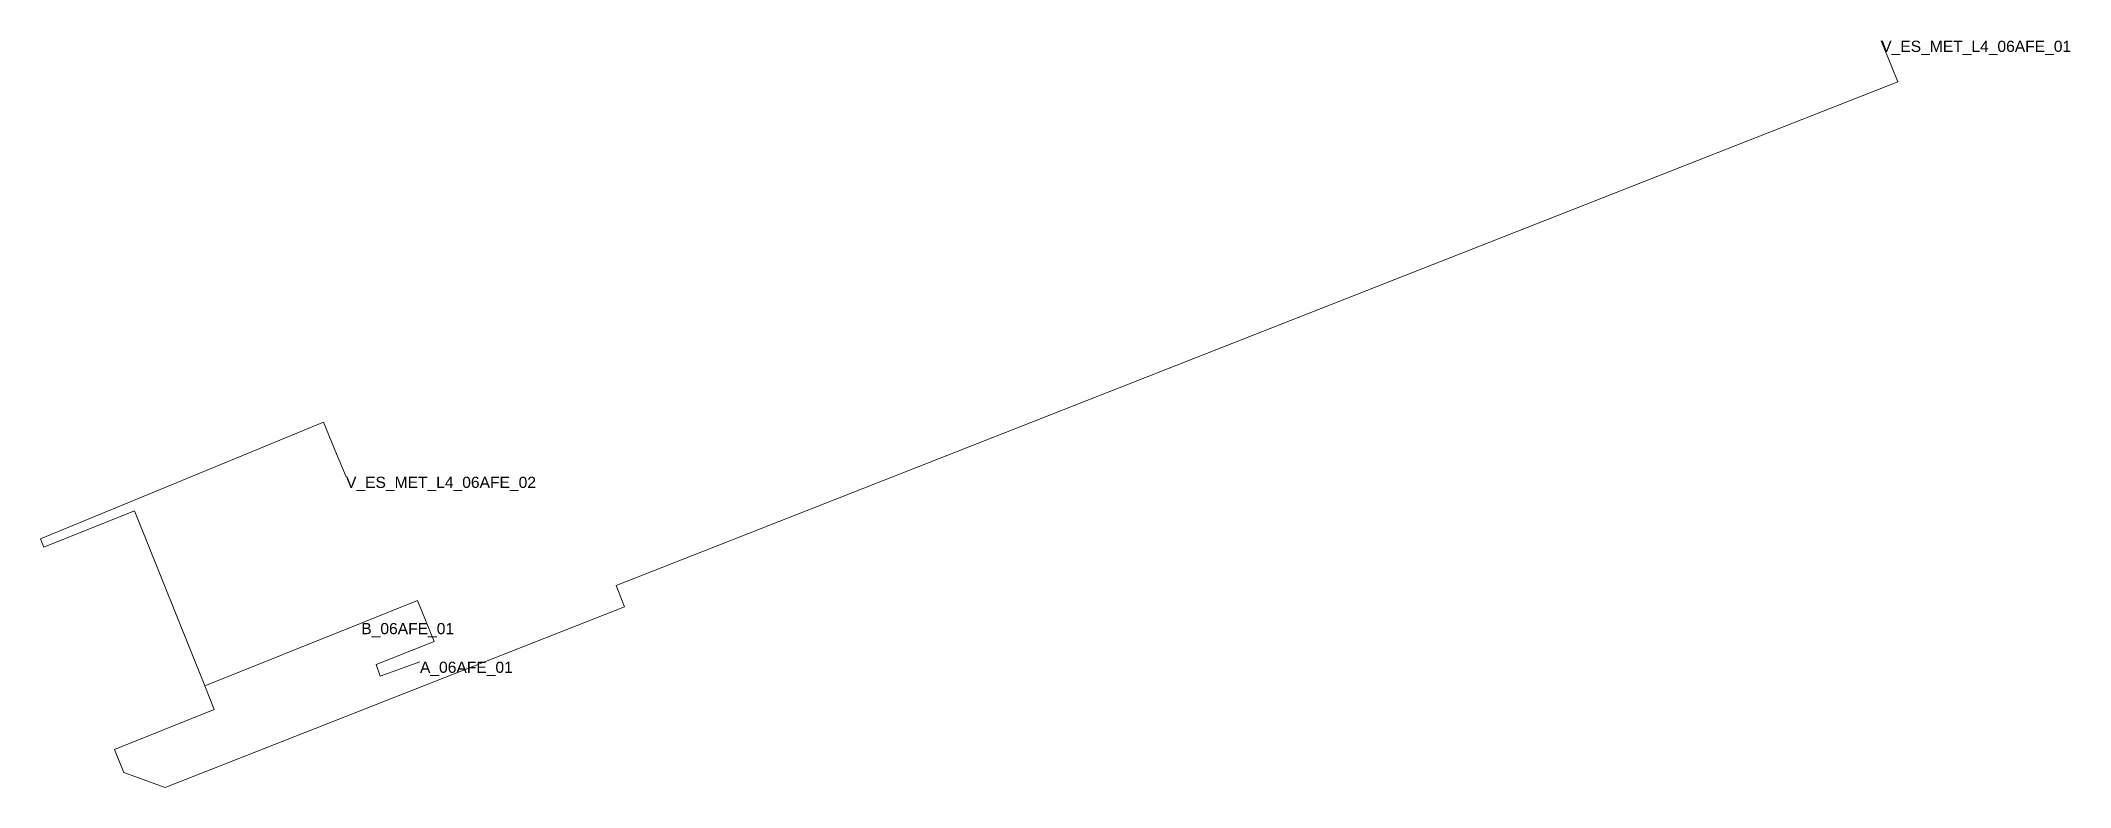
# Model space of a CAD drawing. Header units: metres. Extents: x 430282.2 to 430373, y 4584848.9 to 4584882.3.
import ezdxf
from ezdxf.enums import TextEntityAlignment as Align

# ---------------------------------------------------------------- set-up
doc = ezdxf.new("R2010")
doc.units = ezdxf.units.M
doc.header["$MEASUREMENT"] = 0
for name, color, linetype, lineweight, true_color in [('01_A_AccesTren_t', 40, 'Continuous', 0, 0xffd600), ('01_C_AccesExt_t', 251, 'Continuous', 0, 0x646464), ('01_I_Ascensor_l', 251, 'Continuous', 0, 0x646464), ('01_I_BarreraTarifaria_t', 251, 'Continuous', 0, 0x646464), ('01_I_Horitzontal_l', 251, 'Continuous', 0, 0x646464), ('01_I_Rampa_l', 251, 'Continuous', 0, 0x646464)]:
    doc.layers.add(name, color=color, linetype=linetype, lineweight=lineweight, true_color=true_color)
doc.styles.add('Style-Arial', font='arial.ttf')

msp = doc.modelspace()

# ---------------------------------------------------------------- linework, layer by layer
at = {"layer": '01_I_Ascensor_l'}
for p, q in [((430282.161746, 4584860.001306, -20), (430282.309449, 4584859.63396, -10)), ((430297.177519, 4584854.374855, -10), (430297.364729, 4584853.860448)), ((430285.889567, 4584849.541329, -10), (430287.735028, 4584848.87737, -20))]:
    msp.add_line(p, q, dxfattribs=at)
at = {"layer": '01_I_Horitzontal_l'}
for p, q in [((430296.515629, 4584856.239383, -10), (430289.510807, 4584853.424937, -10)), ((430299.142499, 4584854.50744), (430297.364729, 4584853.860448))]:
    msp.add_line(p, q, dxfattribs=at)
at = {"layer": '01_I_Horitzontal_l', "flags": 128}
for points, elevation in [([(430287.735028, 4584848.87737), (430308.297817, 4584856.960892), (430307.919912, 4584857.922203), (430365.286846, 4584880.473952), (430365.041393, 4584881.098334)], -20), ([(430282.161746, 4584860.001306), (430294.820249, 4584865.236247), (430295.331155, 4584864.000835)], -20), ([(430289.510807, 4584853.424937), (430286.359505, 4584861.262412), (430282.309449, 4584859.63396)], -10), ([(430297.177519, 4584854.374855), (430299.773696, 4584855.417965), (430299.036681, 4584857.252308), (430296.515629, 4584856.239383)], -10), ([(430289.510807, 4584853.424937), (430289.937744, 4584852.362342), (430285.476338, 4584850.569808), (430285.889567, 4584849.541329)], -10)]:
    msp.add_lwpolyline(points, dxfattribs=dict(at, elevation=elevation))
at = {"layer": '01_I_Rampa_l'}
for p, q in [((430365.041393, 4584881.098334, -20), (430364.547941, 4584882.312355, -20)), ((430295.331155, 4584864.000835, -20), (430295.832244, 4584862.789163, -20))]:
    msp.add_line(p, q, dxfattribs=at)

# ---------------------------------------------------------------- texts
at = {"layer": '01_A_AccesTren_t', "style": 'Style-Arial'}
for s, p in [('V_ES_MET_L4_06AFE_01', (430364.547941, 4584882.312355, -20)), ('V_ES_MET_L4_06AFE_02', (430295.832244, 4584862.789163, -20))]:
    msp.add_text(s, height=0.5, dxfattribs=at).set_placement(p, align=Align.TOP_LEFT)
at = {"layer": '01_C_AccesExt_t', "style": 'Style-Arial'}
msp.add_text('A_06AFE_01', height=0.5, dxfattribs=at).set_placement((430299.142499, 4584854.50744), align=Align.TOP_LEFT)
at = {"layer": '01_I_BarreraTarifaria_t', "style": 'Style-Arial'}
msp.add_text('B_06AFE_01', height=0.5, dxfattribs=at).set_placement((430296.515629, 4584856.239383, -10), align=Align.TOP_LEFT)

doc.saveas('drawing.dxf')
